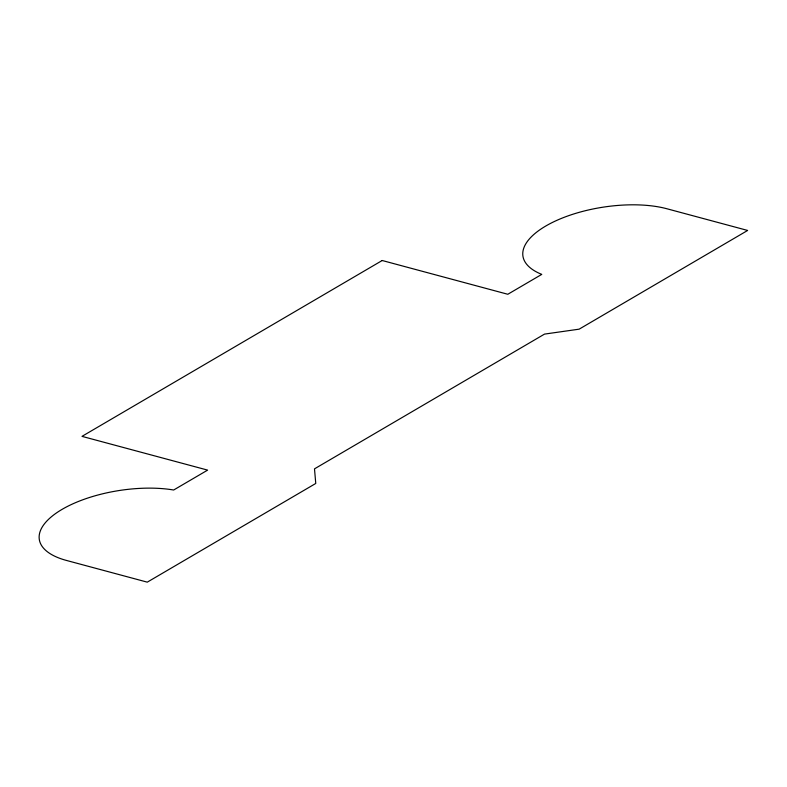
<?xml version="1.0" encoding="UTF-8"?>
<svg xmlns="http://www.w3.org/2000/svg" width="787" height="787" viewBox="0 0 787 787"><rect width="100%" height="100%" fill="white"/><g stroke="black" fill="none" stroke-linecap="round" stroke-linejoin="round"><path stroke-width="1.18" d="M382.187 260.507L81.996 436.362L207.63 470.114L173.671 490.006A86.59 36.182 -8.8 0 0 58.041 511.875A86.59 36.182 -8.8 0 0 66.501 560.452L147.267 582.154L315.764 483.454L314.495 468.855L544.525 334.101L579.153 329.163L747.65 230.453L666.884 208.752A86.59 36.182 -8.8 0 0 550.044 223.656A86.59 36.182 -8.8 0 0 541.771 274.378L507.812 294.269L382.187 260.507"/></g></svg>
